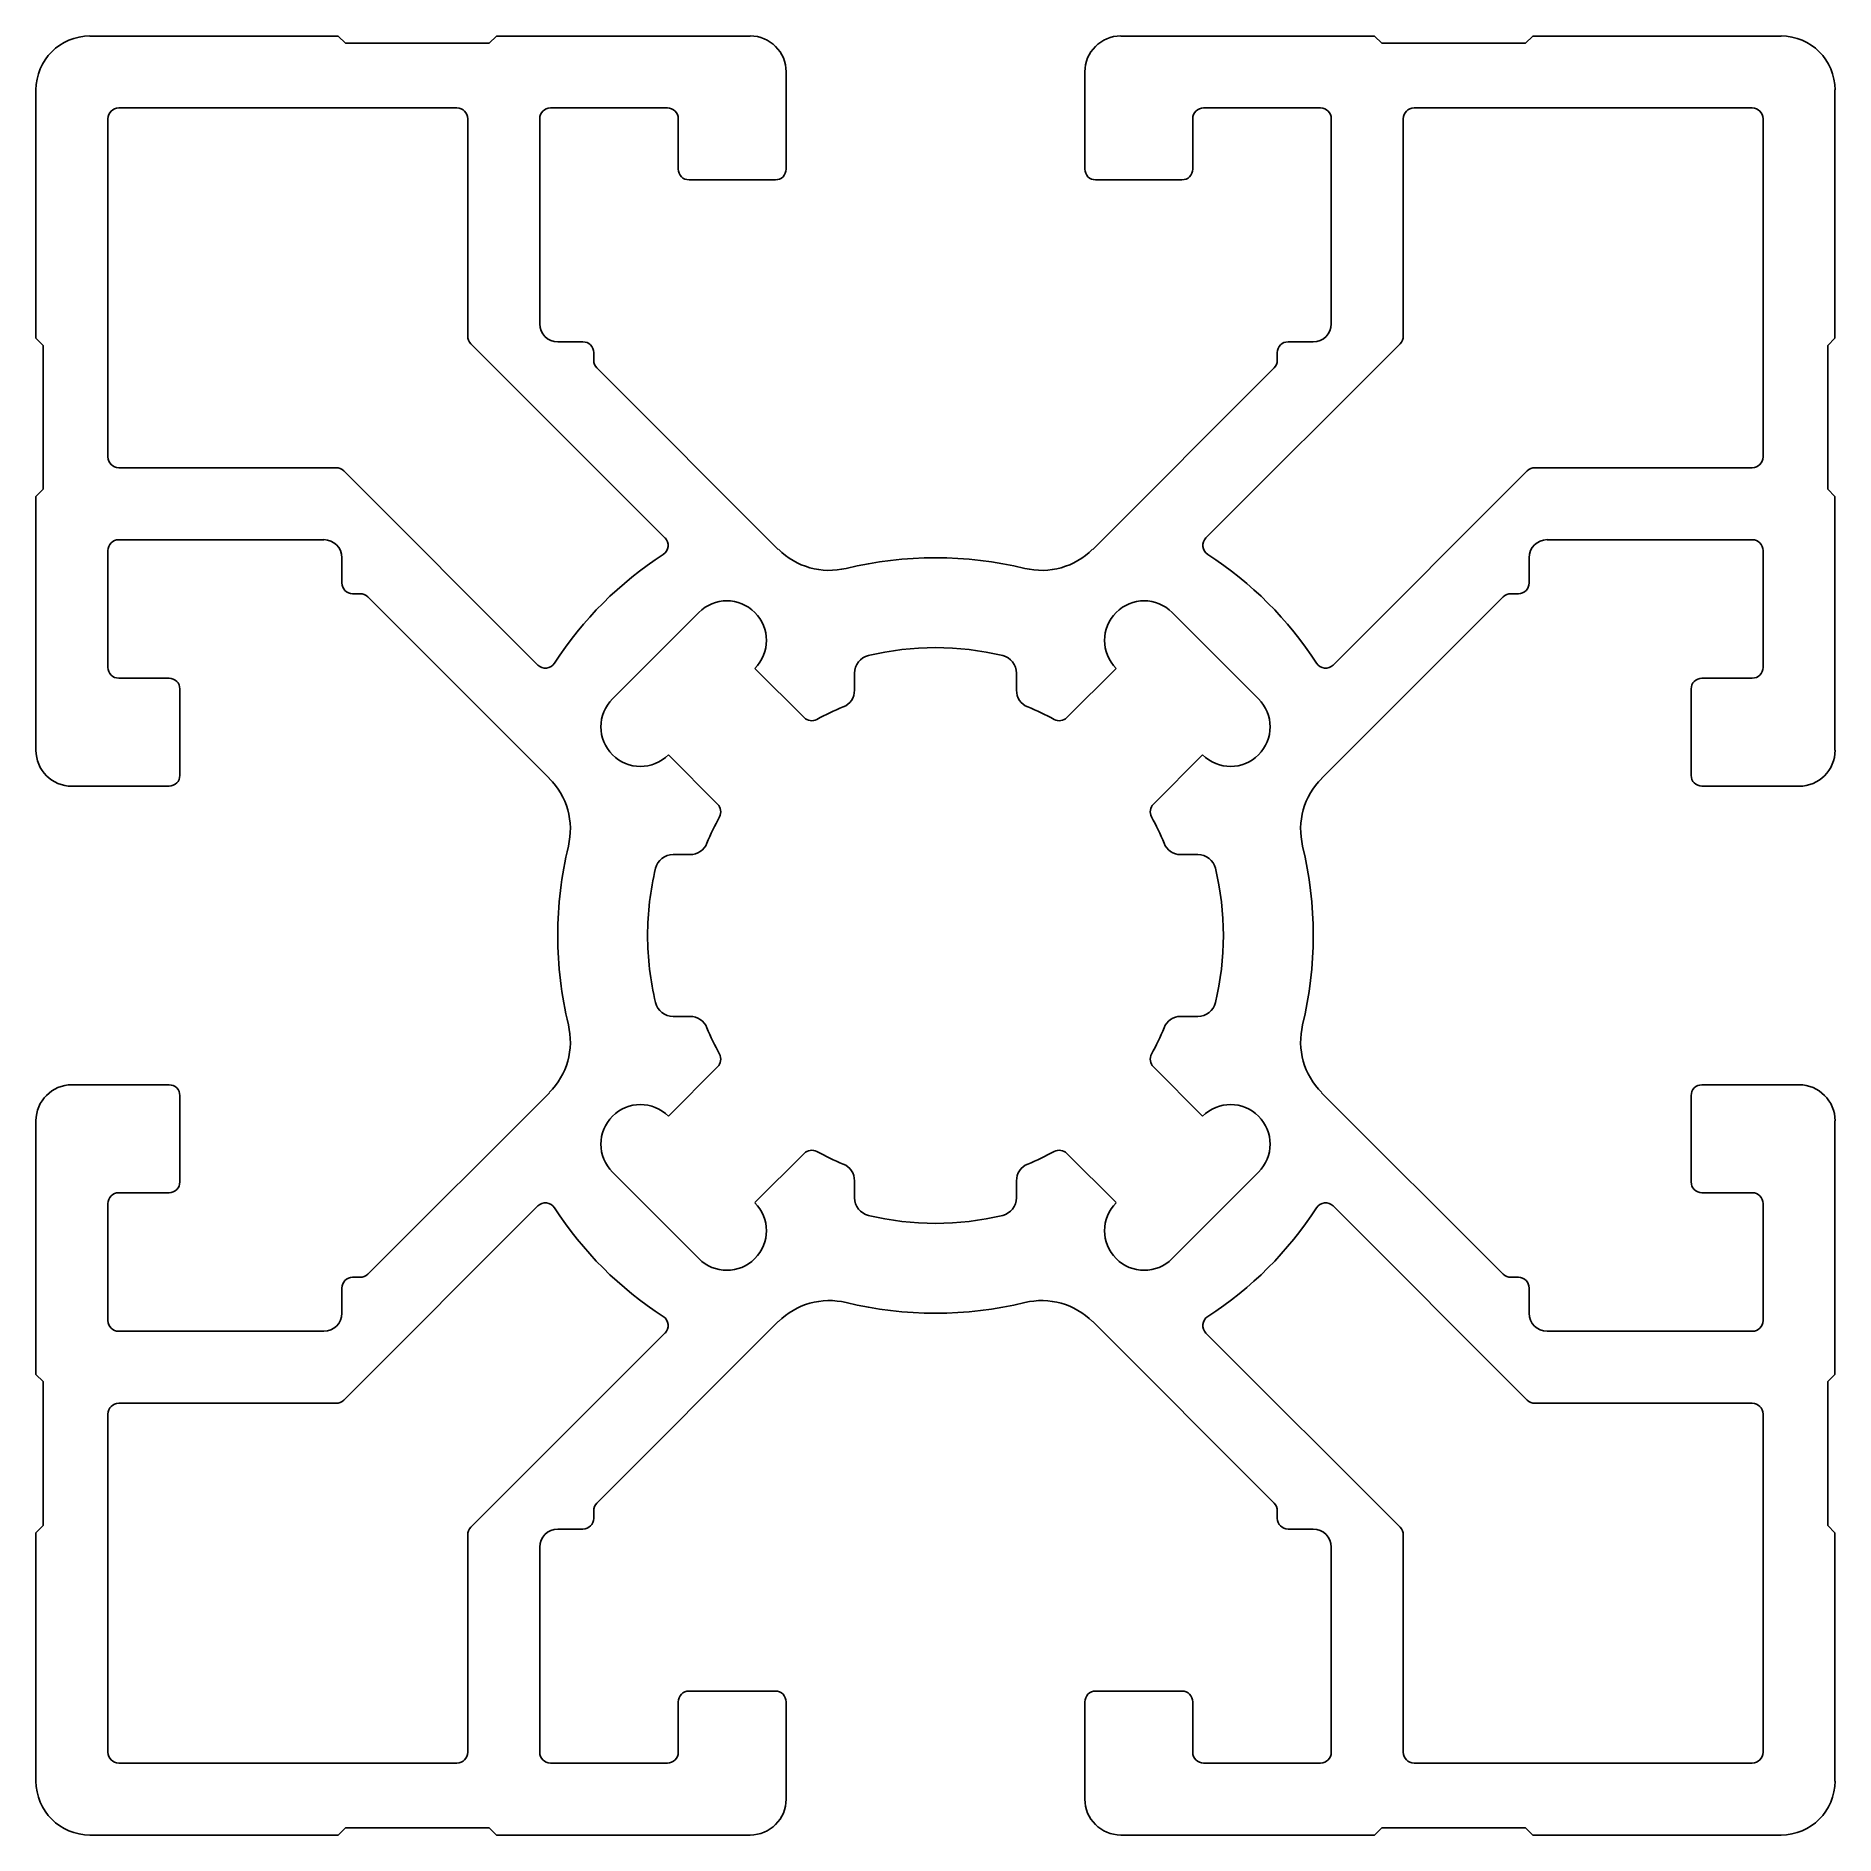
# Model space of a CAD drawing. Header units: inches. Extents: x 46795 to 48763, y 46315 to 48283.
import ezdxf

# ---------------------------------------------------------------- set-up
doc = ezdxf.new("R2010")
doc.units = ezdxf.units.IN
doc.header["$MEASUREMENT"] = 0

msp = doc.modelspace()

# ---------------------------------------------------------------- linework, layer by layer
at = {"color": 7, "linetype": 'Continuous', "lineweight": 25}
for p, q in [((47125.6, 48283.3), (46853.9, 48283.3)), ((47133.4, 48275.5), (47125.6, 48283.3)), ((47290.9, 48275.5), (47133.4, 48275.5)), ((47298.8, 48283.3), (47290.9, 48275.5)), ((47576.3, 48283.3), (47298.8, 48283.3)), ((48259.4, 48283.3), (47981.9, 48283.3)), ((48267.3, 48275.5), (48259.4, 48283.3)), ((48424.8, 48275.5), (48267.3, 48275.5)), ((48432.6, 48283.3), (48424.8, 48275.5)), ((48704.3, 48283.3), (48432.6, 48283.3)), ((47615.7, 48137.7), (47615.7, 48244)), ((47942.5, 48244), (47942.5, 48137.7)), ((46794.8, 48224.3), (46794.8, 47952.6)), ((48763.3, 47952.6), (48763.3, 48224.3)), ((46873.6, 48192.8), (46873.6, 47822.7)), ((47255.5, 48204.6), (46885.4, 48204.6)), ((47267.3, 47955), (47267.3, 48192.8)), ((47346, 47968.4), (47346, 48192.8)), ((47357.8, 48204.6), (47485.8, 48204.6)), ((47497.6, 48192.8), (47497.6, 48137.7)), ((48060.6, 48137.7), (48060.6, 48192.8)), ((48072.4, 48204.6), (48200.4, 48204.6)), ((48212.2, 48192.8), (48212.2, 47968.4)), ((48290.9, 48192.8), (48290.9, 47955)), ((48672.8, 48204.6), (48302.7, 48204.6)), ((48684.6, 47822.7), (48684.6, 48192.8)), ((47509.4, 48125.9), (47603.9, 48125.9)), ((47954.3, 48125.9), (48048.8, 48125.9)), ((46794.8, 47952.6), (46802.7, 47944.7)), ((46802.7, 47944.7), (46802.7, 47787.3)), ((47483.1, 47734.2), (47270.7, 47946.6)), ((47393.3, 47948.7), (47365.7, 47948.7)), ((47405.1, 47928.5), (47405.1, 47936.9)), ((48287.4, 47946.6), (48075, 47734.2)), ((48153.1, 47936.9), (48153.1, 47928.5)), ((48192.5, 47948.7), (48164.9, 47948.7)), ((48755.5, 47944.7), (48763.3, 47952.6)), ((48755.5, 47787.3), (48755.5, 47944.7)), ((47607.1, 47721.6), (47408.5, 47920.2)), ((48149.7, 47920.2), (47951.1, 47721.6)), ((46885.4, 47810.9), (47123.2, 47810.9)), ((47131.6, 47807.4), (47344, 47595)), ((48214.2, 47595), (48426.6, 47807.4)), ((48435, 47810.9), (48672.8, 47810.9)), ((46802.7, 47787.3), (46794.8, 47779.4)), ((46794.8, 47779.4), (46794.8, 47501.8)), ((48763.3, 47779.4), (48755.5, 47787.3)), ((48763.3, 47501.8), (48763.3, 47779.4)), ((46873.6, 47592.4), (46873.6, 47720.3)), ((46885.4, 47732.1), (47109.8, 47732.1)), ((48448.4, 47732.1), (48672.8, 47732.1)), ((48684.6, 47720.3), (48684.6, 47592.4)), ((47129.5, 47712.5), (47129.5, 47684.9)), ((48428.7, 47684.9), (48428.7, 47712.5)), ((47141.3, 47673.1), (47149.6, 47673.1)), ((47158, 47669.6), (47356.6, 47471)), ((48201.6, 47471), (48400.2, 47669.6)), ((48408.6, 47673.1), (48416.9, 47673.1)), ((47520.2, 47652.6), (47425.5, 47558)), ((48132.7, 47558), (48038, 47652.6)), ((46940.5, 47580.6), (46885.4, 47580.6)), ((47635.3, 47537.5), (47581.4, 47591.4)), ((47690.5, 47586.2), (47690.5, 47567.4)), ((47867.7, 47567.4), (47867.7, 47586.2)), ((47976.8, 47591.4), (47922.9, 47537.5)), ((48672.8, 47580.6), (48617.7, 47580.6)), ((46952.3, 47474.3), (46952.3, 47568.8)), ((48605.9, 47568.8), (48605.9, 47474.3)), ((47486.8, 47496.7), (47540.7, 47442.9)), ((48017.5, 47442.9), (48071.4, 47496.7)), ((46834.2, 47462.5), (46940.5, 47462.5)), ((48617.7, 47462.5), (48724, 47462.5)), ((47510.7, 47387.7), (47492, 47387.7)), ((48066.2, 47387.7), (48047.4, 47387.7)), ((47492, 47210.5), (47510.7, 47210.5)), ((48047.4, 47210.5), (48066.2, 47210.5)), ((47540.7, 47155.3), (47486.8, 47101.4)), ((48071.4, 47101.4), (48017.5, 47155.3)), ((46940.5, 47135.7), (46834.2, 47135.7)), ((47356.6, 47127.1), (47158, 46928.5)), ((48400.2, 46928.5), (48201.6, 47127.1)), ((48724, 47135.7), (48617.7, 47135.7)), ((46952.3, 47029.4), (46952.3, 47123.9)), ((48605.9, 47123.9), (48605.9, 47029.4)), ((46794.8, 47096.3), (46794.8, 46818.8)), ((48763.3, 46818.8), (48763.3, 47096.3)), ((47581.4, 47006.8), (47635.3, 47060.7)), ((47922.9, 47060.7), (47976.8, 47006.8)), ((47425.5, 47040.2), (47520.2, 46945.5)), ((47690.5, 47030.7), (47690.5, 47012)), ((47867.7, 47012), (47867.7, 47030.7)), ((48038, 46945.5), (48132.7, 47040.2)), ((46885.4, 47017.6), (46940.5, 47017.6)), ((48617.7, 47017.6), (48672.8, 47017.6)), ((46873.6, 46877.8), (46873.6, 47005.8)), ((47344, 47003.1), (47131.6, 46790.7)), ((48426.6, 46790.7), (48214.2, 47003.1)), ((48684.6, 47005.8), (48684.6, 46877.8)), ((47129.5, 46913.3), (47129.5, 46885.7)), ((47149.6, 46925.1), (47141.3, 46925.1)), ((48416.9, 46925.1), (48408.6, 46925.1)), ((48428.7, 46885.7), (48428.7, 46913.3)), ((47408.5, 46678), (47607.1, 46876.6)), ((47951.1, 46876.6), (48149.7, 46678)), ((47109.8, 46866), (46885.4, 46866)), ((47270.7, 46651.5), (47483.1, 46863.9)), ((48075, 46863.9), (48287.4, 46651.5)), ((48672.8, 46866), (48448.4, 46866)), ((46794.8, 46818.8), (46802.7, 46810.9)), ((48755.5, 46810.9), (48763.3, 46818.8)), ((46802.7, 46810.9), (46802.7, 46653.4)), ((48755.5, 46653.4), (48755.5, 46810.9)), ((46873.6, 46775.5), (46873.6, 46405.4)), ((47123.2, 46787.3), (46885.4, 46787.3)), ((48672.8, 46787.3), (48435, 46787.3)), ((48684.6, 46405.4), (48684.6, 46775.5)), ((47405.1, 46661.3), (47405.1, 46669.6)), ((48153.1, 46669.6), (48153.1, 46661.3)), ((46802.7, 46653.4), (46794.8, 46645.5)), ((46794.8, 46645.5), (46794.8, 46373.9)), ((47267.3, 46405.4), (47267.3, 46643.2)), ((47365.7, 46649.5), (47393.3, 46649.5)), ((48164.9, 46649.5), (48192.5, 46649.5)), ((48290.9, 46643.2), (48290.9, 46405.4)), ((48763.3, 46645.5), (48755.5, 46653.4)), ((48763.3, 46373.9), (48763.3, 46645.5)), ((47346, 46405.4), (47346, 46629.8)), ((48212.2, 46629.8), (48212.2, 46405.4)), ((47497.6, 46460.5), (47497.6, 46405.4)), ((47603.9, 46472.3), (47509.4, 46472.3)), ((47615.7, 46354.2), (47615.7, 46460.5)), ((47942.5, 46460.5), (47942.5, 46354.2)), ((48048.8, 46472.3), (47954.3, 46472.3)), ((48060.6, 46405.4), (48060.6, 46460.5)), ((46885.4, 46393.6), (47255.5, 46393.6)), ((47485.8, 46393.6), (47357.8, 46393.6)), ((48200.4, 46393.6), (48072.4, 46393.6)), ((48302.7, 46393.6), (48672.8, 46393.6)), ((47125.6, 46314.8), (47133.4, 46322.7)), ((47133.4, 46322.7), (47290.9, 46322.7)), ((47290.9, 46322.7), (47298.8, 46314.8)), ((48259.4, 46314.8), (48267.3, 46322.7)), ((48267.3, 46322.7), (48424.8, 46322.7)), ((48424.8, 46322.7), (48432.6, 46314.8)), ((46853.9, 46314.8), (47125.6, 46314.8)), ((47298.8, 46314.8), (47576.3, 46314.8)), ((47981.9, 46314.8), (48259.4, 46314.8)), ((48432.6, 46314.8), (48704.3, 46314.8))]:
    msp.add_line(p, q, dxfattribs=at)
for centre, radius, start, end in [((46853.9, 48224.3), 59.1, 90, 180), ((47576.3, 48244), 39.4, 360, 90), ((47981.9, 48244), 39.4, 90, 180), ((48704.3, 48224.3), 59.1, 360, 90), ((46885.4, 48192.8), 11.8, 90, 180), ((47255.5, 48192.8), 11.8, 360, 90), ((47357.8, 48192.8), 11.8, 90, 180), ((47485.8, 48192.8), 11.8, 0, 90), ((48072.4, 48192.8), 11.8, 90, 180), ((48200.4, 48192.8), 11.8, 0, 90), ((48302.7, 48192.8), 11.8, 90, 180), ((48672.8, 48192.8), 11.8, 360, 90), ((47509.4, 48137.7), 11.8, 180, 270), ((47603.9, 48137.7), 11.8, 270, 360), ((47954.3, 48137.7), 11.8, 180, 270), ((48048.8, 48137.7), 11.8, 270, 360), ((47279.1, 47955), 11.8, 180, 225), ((47365.7, 47968.4), 19.7, 180, 270), ((48192.5, 47968.4), 19.7, 270, 360), ((48279.1, 47955), 11.8, 315, 0), ((47393.3, 47936.9), 11.8, 360, 90), ((48164.9, 47936.9), 11.8, 90, 180), ((47416.9, 47928.5), 11.8, 180, 225), ((48141.3, 47928.5), 11.8, 315, 0), ((46885.4, 47822.7), 11.8, 180, 270), ((48672.8, 47822.7), 11.8, 270, 0), ((47123.2, 47799.1), 11.8, 45, 90), ((48435, 47799.1), 11.8, 90, 135), ((46885.4, 47720.3), 11.8, 90, 180), ((47109.8, 47712.5), 19.7, 0, 90), ((47474.8, 47725.9), 11.8, 302.6671, 45), ((47662.8, 47777.3), 78.7, 225, 283.6677), ((47895.4, 47777.3), 78.7, 256.3323, 315), ((48083.4, 47725.9), 11.8, 135, 237.3329), ((48448.4, 47712.5), 19.7, 90, 180), ((48672.8, 47720.3), 11.8, 360, 90), ((47693.7, 47384.5), 393.7, 122.6671, 147.3329), ((47779.1, 47299.1), 413.4, 76.3323, 103.6677), ((47864.5, 47384.5), 393.7, 32.6671, 57.3329), ((47141.3, 47684.9), 11.8, 180, 270), ((48416.9, 47684.9), 11.8, 270, 360), ((47149.6, 47661.3), 11.8, 45, 90), ((47550.8, 47622), 43.3, 315, 135), ((48007.4, 47622), 43.3, 45, 225), ((48408.6, 47661.3), 11.8, 90, 135), ((47710.2, 47586.2), 19.7, 103.4934, 180), ((47779.1, 47299.1), 315, 76.5066, 103.4934), ((47848, 47586.2), 19.7, 0, 76.5066), ((46885.4, 47592.4), 11.8, 180, 270), ((46940.5, 47568.8), 11.8, 360, 90), ((47352.3, 47603.4), 11.8, 225, 327.3329), ((48205.9, 47603.4), 11.8, 212.6671, 315), ((48617.7, 47568.8), 11.8, 90, 180), ((48672.8, 47592.4), 11.8, 270, 0), ((47670.8, 47567.4), 19.7, 291.9718, 0), ((47887.4, 47567.4), 19.7, 180, 248.0282), ((47456.2, 47527.4), 43.3, 135, 315), ((47779.1, 47299.1), 269.7, 111.9718, 118.7565), ((47779.1, 47299.1), 269.7, 61.2435, 68.0282), ((48102, 47527.4), 43.3, 225, 45), ((47643.7, 47545.9), 11.8, 225, 298.7565), ((47914.5, 47545.9), 11.8, 241.2435, 315), ((46834.2, 47501.8), 39.4, 180, 270), ((48724, 47501.8), 39.4, 270, 0), ((46940.5, 47474.3), 11.8, 270, 0), ((47300.9, 47415.4), 78.7, 346.3323, 45), ((48257.3, 47415.4), 78.7, 135, 193.6677), ((48617.7, 47474.3), 11.8, 180, 270), ((47532.3, 47434.5), 11.8, 331.2435, 45), ((48025.9, 47434.5), 11.8, 135, 208.7565), ((47779.1, 47299.1), 269.7, 151.2435, 158.0282), ((47779.1, 47299.1), 269.7, 21.9718, 28.7565), ((47779.1, 47299.1), 413.4, 166.3323, 180), ((47492, 47368), 19.7, 90, 166.5066), ((47510.7, 47407.3), 19.7, 270, 338.0282), ((48047.4, 47407.3), 19.7, 201.9718, 270), ((48066.2, 47368), 19.7, 13.4934, 90), ((47779.1, 47299.1), 413.4, 346.3323, 13.6677), ((47779.1, 47299.1), 315, 166.5066, 180), ((47779.1, 47299.1), 315, 346.5066, 13.4934), ((47779.1, 47299.1), 413.4, 180, 193.6677), ((47779.1, 47299.1), 315, 180, 193.4934), ((47492, 47230.2), 19.7, 193.4934, 270), ((48066.2, 47230.2), 19.7, 270, 346.5066), ((47510.7, 47190.8), 19.7, 21.9718, 90), ((48047.4, 47190.8), 19.7, 90, 158.0282), ((47300.9, 47182.8), 78.7, 315, 13.6677), ((47779.1, 47299.1), 269.7, 201.9718, 208.7565), ((47779.1, 47299.1), 269.7, 331.2435, 338.0282), ((48257.3, 47182.8), 78.7, 166.3323, 225), ((47532.3, 47163.7), 11.8, 315, 28.7565), ((48025.9, 47163.7), 11.8, 151.2435, 225), ((46834.2, 47096.3), 39.4, 90, 180), ((46940.5, 47123.9), 11.8, 360, 90), ((48617.7, 47123.9), 11.8, 90, 180), ((48724, 47096.3), 39.4, 0, 90), ((47456.2, 47070.8), 43.3, 45, 225), ((48102, 47070.8), 43.3, 315, 135), ((47643.7, 47052.3), 11.8, 61.2435, 135), ((47779.1, 47299.1), 269.7, 241.2435, 248.0282), ((47670.8, 47030.7), 19.7, 0, 68.0282), ((47887.4, 47030.7), 19.7, 111.9718, 180), ((47779.1, 47299.1), 269.7, 291.9718, 298.7565), ((47914.5, 47052.3), 11.8, 45, 118.7565), ((46940.5, 47029.4), 11.8, 270, 0), ((48617.7, 47029.4), 11.8, 180, 270), ((46885.4, 47005.8), 11.8, 90, 180), ((47710.2, 47012), 19.7, 180, 256.5066), ((47848, 47012), 19.7, 283.4934, 360), ((48672.8, 47005.8), 11.8, 0, 90), ((47352.3, 46994.8), 11.8, 32.6671, 135), ((47693.7, 47213.7), 393.7, 212.6671, 237.3329), ((47550.8, 46976.1), 43.3, 225, 45), ((47779.1, 47299.1), 315, 256.5066, 283.4934), ((48007.4, 46976.1), 43.3, 135, 315), ((47864.5, 47213.7), 393.7, 302.6671, 327.3329), ((48205.9, 46994.8), 11.8, 45, 147.3329), ((47141.3, 46913.3), 11.8, 90, 180), ((47149.6, 46936.9), 11.8, 270, 315), ((48408.6, 46936.9), 11.8, 225, 270), ((48416.9, 46913.3), 11.8, 360, 90), ((47662.8, 46820.9), 78.7, 76.3323, 135), ((47779.1, 47299.1), 413.4, 256.3323, 283.6677), ((47895.4, 46820.9), 78.7, 45, 103.6677), ((46885.4, 46877.8), 11.8, 180, 270), ((47109.8, 46885.7), 19.7, 270, 360), ((47474.8, 46872.3), 11.8, 315, 57.3329), ((48083.4, 46872.3), 11.8, 122.6671, 225), ((48448.4, 46885.7), 19.7, 180, 270), ((48672.8, 46877.8), 11.8, 270, 0), ((46885.4, 46775.5), 11.8, 90, 180), ((47123.2, 46799.1), 11.8, 270, 315), ((48435, 46799.1), 11.8, 225, 270), ((48672.8, 46775.5), 11.8, 0, 90), ((47416.9, 46669.6), 11.8, 135, 180), ((48141.3, 46669.6), 11.8, 0, 45), ((47393.3, 46661.3), 11.8, 270, 0), ((48164.9, 46661.3), 11.8, 180, 270), ((47279.1, 46643.2), 11.8, 135, 180), ((47365.7, 46629.8), 19.7, 90, 180), ((48192.5, 46629.8), 19.7, 360, 90), ((48279.1, 46643.2), 11.8, 0, 45), ((47509.4, 46460.5), 11.8, 90, 180), ((47603.9, 46460.5), 11.8, 0, 90), ((47954.3, 46460.5), 11.8, 90, 180), ((48048.8, 46460.5), 11.8, 0, 90), ((46885.4, 46405.4), 11.8, 180, 270), ((47255.5, 46405.4), 11.8, 270, 0), ((47357.8, 46405.4), 11.8, 180, 270), ((47485.8, 46405.4), 11.8, 270, 0), ((48072.4, 46405.4), 11.8, 180, 270), ((48200.4, 46405.4), 11.8, 270, 0), ((48302.7, 46405.4), 11.8, 180, 270), ((48672.8, 46405.4), 11.8, 270, 0), ((46853.9, 46373.9), 59.1, 180, 270), ((48704.3, 46373.9), 59.1, 270, 0), ((47576.3, 46354.2), 39.4, 270, 0), ((47981.9, 46354.2), 39.4, 180, 270)]:
    msp.add_arc(centre, radius, start, end, dxfattribs=at)

doc.saveas('drawing.dxf')
